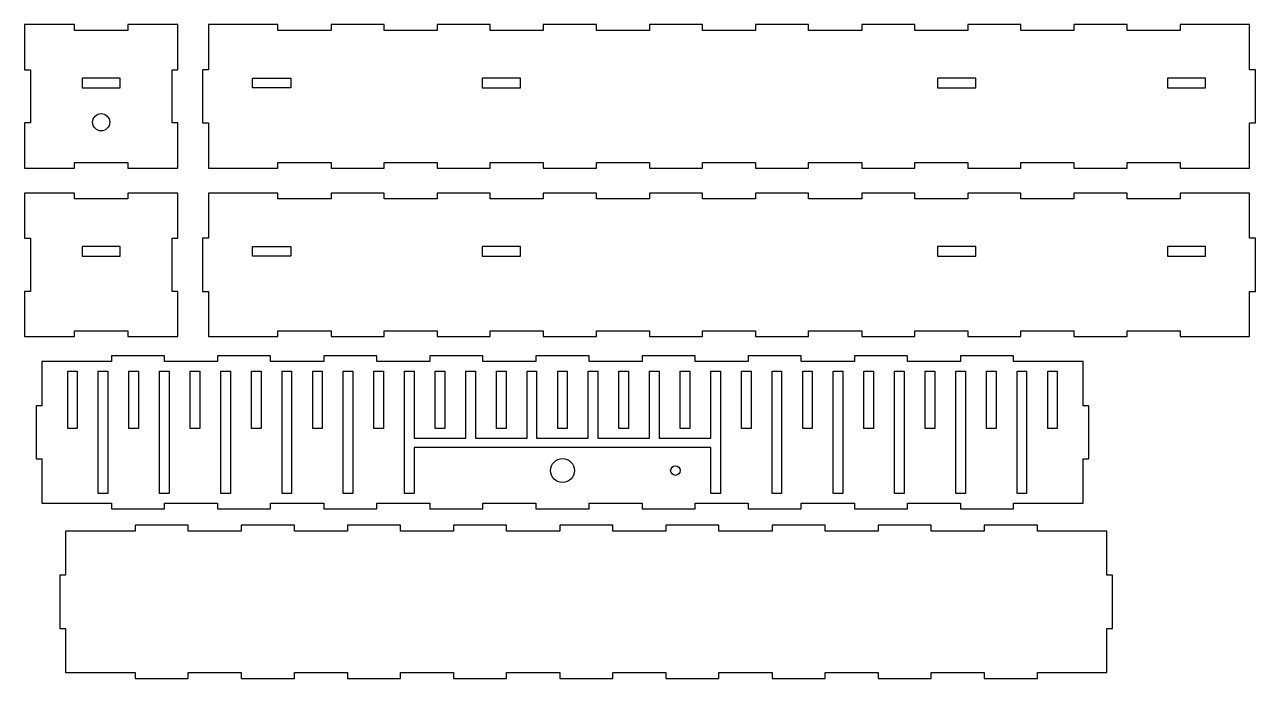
# Model space of a CAD drawing. Header units: millimetres. Extents: x -350 to 293, y -236 to 106.
import ezdxf

# ---------------------------------------------------------------- set-up
doc = ezdxf.new("R2010")
doc.units = ezdxf.units.MM
doc.layers.get('0').update_dxf_attribs({"linetype": 'CONTINUOUS'})

msp = doc.modelspace()

# ---------------------------------------------------------------- linework, layer by layer
for points in [[(-350, 106), (-350, 82.36), (-347, 82.36), (-347, 54.64), (-350, 54.64), (-350, 31), (-323.86, 31), (-323.86, 34), (-296.14, 34), (-296.14, 31), (-270, 31), (-270, 54.64), (-273, 54.64), (-273, 82.36), (-270, 82.36), (-270, 106), (-296.14, 106), (-296.14, 103), (-323.86, 103), (-323.86, 106)], [(-254, 106), (-254, 82.36), (-257, 82.36), (-257, 54.64), (-254, 54.64), (-254, 31), (-217.65, 31), (-217.65, 34), (-189.93, 34), (-189.93, 31), (-162.21, 31), (-162.21, 34), (-134.48, 34), (-134.48, 31), (-106.76, 31), (-106.76, 34), (-79.03, 34), (-79.03, 31), (-51.31, 31), (-51.31, 34), (-23.59, 34), (-23.59, 31), (4.14, 31), (4.14, 34), (31.86, 34), (31.86, 31), (59.59, 31), (59.59, 34), (87.31, 34), (87.31, 31), (115.03, 31), (115.03, 34), (142.76, 34), (142.76, 31), (170.48, 31), (170.48, 34), (198.21, 34), (198.21, 31), (225.93, 31), (225.93, 34), (253.65, 34), (253.65, 31), (290, 31), (290, 54.64), (293, 54.64), (293, 82.36), (290, 82.36), (290, 106), (253.65, 106), (253.65, 103), (225.93, 103), (225.93, 106), (198.21, 106), (198.21, 103), (170.48, 103), (170.48, 106), (142.76, 106), (142.76, 103), (115.03, 103), (115.03, 106), (87.31, 106), (87.31, 103), (59.59, 103), (59.59, 106), (31.86, 106), (31.86, 103), (4.14, 103), (4.14, 106), (-23.59, 106), (-23.59, 103), (-51.31, 103), (-51.31, 106), (-79.03, 106), (-79.03, 103), (-106.76, 103), (-106.76, 106), (-134.48, 106), (-134.48, 103), (-162.21, 103), (-162.21, 106), (-189.93, 106), (-189.93, 103), (-217.65, 103), (-217.65, 106)], [(-320, 78), (-320, 73), (-300, 73), (-300, 78)], [(-231, 78), (-211, 78), (-211, 73), (-231, 73)], [(-111, 73), (-91, 73), (-91, 78), (-111, 78)], [(147, 78), (127, 78), (127, 73), (147, 73)], [(267, 78), (247, 78), (247, 73), (267, 73)], [(-350, 18), (-350, -5.64), (-347, -5.64), (-347, -33.36), (-350, -33.36), (-350, -57), (-323.86, -57), (-323.86, -54), (-296.14, -54), (-296.14, -57), (-270, -57), (-270, -33.36), (-273, -33.36), (-273, -5.64), (-270, -5.64), (-270, 18), (-296.14, 18), (-296.14, 15), (-323.86, 15), (-323.86, 18)], [(-254, 18), (-254, -5.64), (-257, -5.64), (-257, -33.36), (-254, -33.36), (-254, -57), (-217.65, -57), (-217.65, -54), (-189.93, -54), (-189.93, -57), (-162.21, -57), (-162.21, -54), (-134.48, -54), (-134.48, -57), (-106.76, -57), (-106.76, -54), (-79.03, -54), (-79.03, -57), (-51.31, -57), (-51.31, -54), (-23.59, -54), (-23.59, -57), (4.14, -57), (4.14, -54), (31.86, -54), (31.86, -57), (59.59, -57), (59.59, -54), (87.31, -54), (87.31, -57), (115.03, -57), (115.03, -54), (142.76, -54), (142.76, -57), (170.48, -57), (170.48, -54), (198.21, -54), (198.21, -57), (225.93, -57), (225.93, -54), (253.65, -54), (253.65, -57), (290, -57), (290, -33.36), (293, -33.36), (293, -5.64), (290, -5.64), (290, 18), (253.65, 18), (253.65, 15), (225.93, 15), (225.93, 18), (198.21, 18), (198.21, 15), (170.48, 15), (170.48, 18), (142.76, 18), (142.76, 15), (115.03, 15), (115.03, 18), (87.31, 18), (87.31, 15), (59.59, 15), (59.59, 18), (31.86, 18), (31.86, 15), (4.14, 15), (4.14, 18), (-23.59, 18), (-23.59, 15), (-51.31, 15), (-51.31, 18), (-79.03, 18), (-79.03, 15), (-106.76, 15), (-106.76, 18), (-134.48, 18), (-134.48, 15), (-162.21, 15), (-162.21, 18), (-189.93, 18), (-189.93, 15), (-217.65, 15), (-217.65, 18)], [(-320, -10), (-320, -15), (-300, -15), (-300, -10)], [(-231, -10), (-211, -10), (-211, -15), (-231, -15)], [(-91, -10), (-111, -10), (-111, -15), (-91, -15)], [(147, -10), (127, -10), (127, -15), (147, -15)], [(267, -10), (247, -10), (247, -15), (267, -15)], [(-341, -144), (-304.65, -144), (-304.65, -147), (-276.93, -147), (-276.93, -144), (-249.21, -144), (-249.21, -147), (-221.48, -147), (-221.48, -144), (-193.76, -144), (-193.76, -147), (-166.03, -147), (-166.03, -144), (-138.31, -144), (-138.31, -147), (-110.59, -147), (-110.59, -144), (-82.86, -144), (-82.86, -147), (-55.14, -147), (-55.14, -144), (-27.41, -144), (-27.41, -147), (0.31, -147), (0.31, -144), (28.03, -144), (28.03, -147), (55.76, -147), (55.76, -144), (83.48, -144), (83.48, -147), (111.21, -147), (111.21, -144), (138.93, -144), (138.93, -147), (166.65, -147), (166.65, -144), (203, -144), (203, -120.86), (206, -120.86), (206, -93.14), (203, -93.14), (203, -70), (166.65, -70), (166.65, -67), (138.93, -67), (138.93, -70), (111.21, -70), (111.21, -67), (83.48, -67), (83.48, -70), (55.76, -70), (55.76, -67), (28.03, -67), (28.03, -70), (0.31, -70), (0.31, -67), (-27.41, -67), (-27.41, -70), (-55.14, -70), (-55.14, -67), (-82.86, -67), (-82.86, -70), (-110.59, -70), (-110.59, -67), (-138.31, -67), (-138.31, -70), (-166.03, -70), (-166.03, -67), (-193.76, -67), (-193.76, -70), (-221.48, -70), (-221.48, -67), (-249.21, -67), (-249.21, -70), (-276.93, -70), (-276.93, -67), (-304.65, -67), (-304.65, -70), (-341, -70), (-341, -93.14), (-344, -93.14), (-344, -120.86), (-341, -120.86)], [(-327.5, -75), (-322.5, -75), (-322.5, -105), (-327.5, -105)], [(-311.5, -75), (-306.5, -75), (-306.5, -139), (-311.5, -139)], [(-295.5, -105), (-295.5, -75), (-290.5, -75), (-290.5, -105)], [(-279.5, -139), (-279.5, -75), (-274.5, -75), (-274.5, -139)], [(-263.5, -105), (-263.5, -75), (-258.5, -75), (-258.5, -105)], [(-247.5, -139), (-247.5, -75), (-242.5, -75), (-242.5, -139)], [(-231.5, -105), (-231.5, -75), (-226.5, -75), (-226.5, -105)], [(-215.5, -139), (-215.5, -75), (-210.5, -75), (-210.5, -139)], [(-199.5, -105), (-199.5, -75), (-194.5, -75), (-194.5, -105)], [(-183.5, -139), (-183.5, -75), (-178.5, -75), (-178.5, -139)], [(-167.5, -105), (-167.5, -75), (-162.5, -75), (-162.5, -105)], [(-151.5, -139), (-151.5, -75), (-146.5, -75), (-146.5, -110), (-141, -110), (-119.5, -110), (-119.5, -75), (-114.5, -75), (-114.5, -110), (-87.5, -110), (-87.5, -75), (-82.5, -75), (-82.5, -110), (-55.5, -110), (-55.5, -75), (-50.5, -75), (-50.5, -110), (-23.5, -110), (-23.5, -75), (-18.5, -75), (-18.5, -110), (8.5, -110), (8.5, -75), (13.5, -75), (13.5, -139), (8.5, -139), (8.5, -115), (-142, -115), (-146.5, -115), (-146.5, -139)], [(-135.5, -105), (-135.5, -75), (-130.5, -75), (-130.5, -105)], [(-103.5, -105), (-103.5, -75), (-98.5, -75), (-98.5, -105)], [(-71.5, -105), (-71.5, -75), (-66.5, -75), (-66.5, -105)], [(-39.5, -105), (-39.5, -75), (-34.5, -75), (-34.5, -105)], [(-7.5, -105), (-7.5, -75), (-2.5, -75), (-2.5, -105)], [(24.5, -105), (24.5, -75), (29.5, -75), (29.5, -105)], [(40.5, -139), (40.5, -75), (45.5, -75), (45.5, -139)], [(56.5, -105), (56.5, -75), (61.5, -75), (61.5, -105)], [(72.5, -139), (72.5, -75), (77.5, -75), (77.5, -139)], [(88.5, -105), (88.5, -75), (93.5, -75), (93.5, -105)], [(104.5, -139), (104.5, -75), (109.5, -75), (109.5, -139)], [(120.5, -105), (120.5, -75), (125.5, -75), (125.5, -105)], [(136.5, -139), (136.5, -75), (141.5, -75), (141.5, -139)], [(152.5, -105), (152.5, -75), (157.5, -75), (157.5, -105)], [(168.5, -139), (168.5, -75), (173.5, -75), (173.5, -139)], [(184.5, -105), (184.5, -75), (189.5, -75), (189.5, -105)], [(215.43, -158.57), (179.09, -158.57), (179.09, -155.57), (151.36, -155.57), (151.36, -158.57), (123.64, -158.57), (123.64, -155.57), (95.91, -155.57), (95.91, -158.57), (68.19, -158.57), (68.19, -155.57), (40.47, -155.57), (40.47, -158.57), (12.74, -158.57), (12.74, -155.57), (-14.98, -155.57), (-14.98, -158.57), (-42.71, -158.57), (-42.71, -155.57), (-70.43, -155.57), (-70.43, -158.57), (-98.16, -158.57), (-98.16, -155.57), (-125.88, -155.57), (-125.88, -158.57), (-153.6, -158.57), (-153.6, -155.57), (-181.33, -155.57), (-181.33, -158.57), (-209.05, -158.57), (-209.05, -155.57), (-236.78, -155.57), (-236.78, -158.57), (-264.5, -158.57), (-264.5, -155.57), (-292.22, -155.57), (-292.22, -158.57), (-328.57, -158.57), (-328.57, -181.71), (-331.57, -181.71), (-331.57, -209.43), (-328.57, -209.43), (-328.57, -232.57), (-292.22, -232.57), (-292.22, -235.57), (-264.5, -235.57), (-264.5, -232.57), (-236.78, -232.57), (-236.78, -235.57), (-209.05, -235.57), (-209.05, -232.57), (-181.33, -232.57), (-181.33, -235.57), (-153.6, -235.57), (-153.6, -232.57), (-125.88, -232.57), (-125.88, -235.57), (-98.16, -235.57), (-98.16, -232.57), (-70.43, -232.57), (-70.43, -235.57), (-42.71, -235.57), (-42.71, -232.57), (-14.98, -232.57), (-14.98, -235.57), (12.74, -235.57), (12.74, -232.57), (40.47, -232.57), (40.47, -235.57), (68.19, -235.57), (68.19, -232.57), (95.91, -232.57), (95.91, -235.57), (123.64, -235.57), (123.64, -232.57), (151.36, -232.57), (151.36, -235.57), (179.09, -235.57), (179.09, -232.57), (215.43, -232.57), (215.43, -209.43), (218.43, -209.43), (218.43, -181.71), (215.43, -181.71)]]:
    msp.add_lwpolyline(points, close=True)
for centre, radius in [((-310, 55), 4.5), ((-69, -127), 6.25), ((-10, -127), 2.5)]:
    msp.add_circle(centre, radius)

doc.saveas('drawing.dxf')
